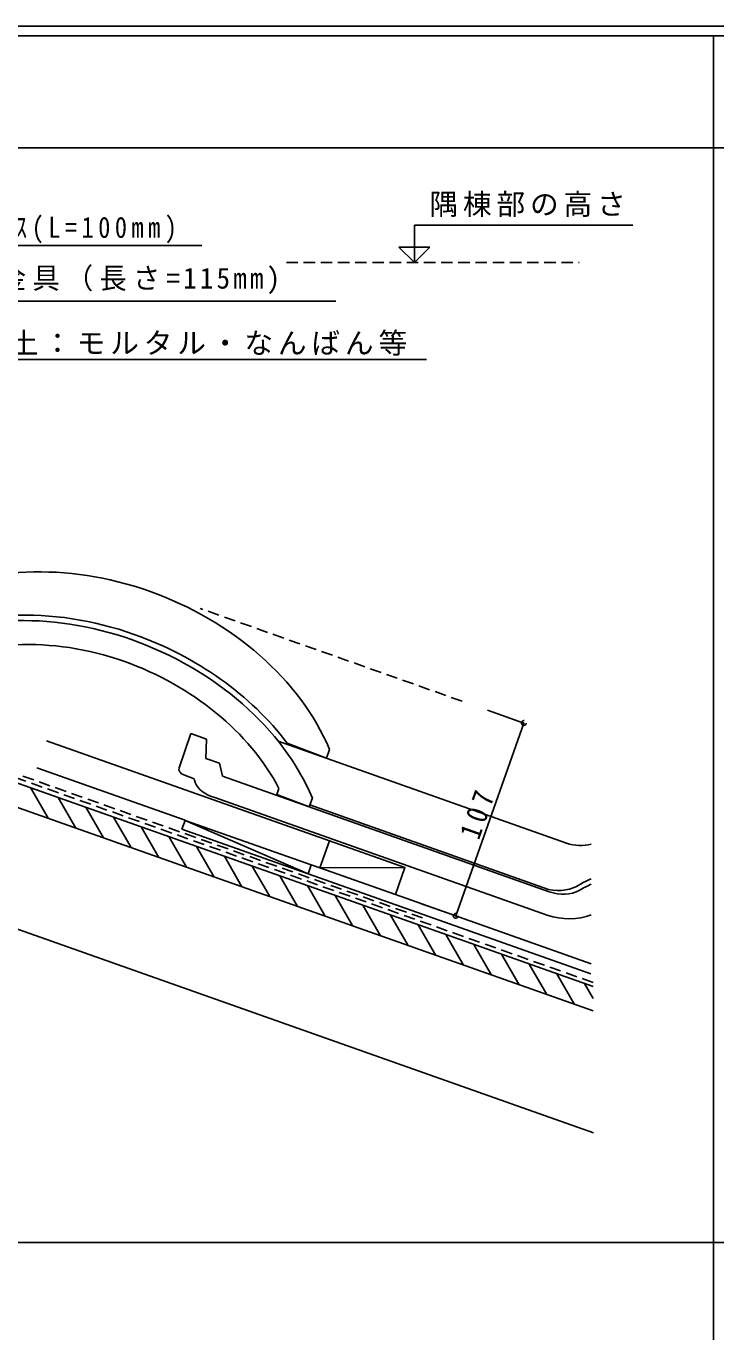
# Model space of a CAD drawing. Units: millimetres, scale not verified. Extents: x -2052 to 1987, y -1380 to 1404.
# Drawn here: x 632 to 993, y 721 to 1404 of the extents above; entities that cross this region are included whole.
import ezdxf

# ---------------------------------------------------------------- set-up
doc = ezdxf.new("R2010")
doc.units = ezdxf.units.MM
doc.header["$LTSCALE"] = 5
doc.header["$PDMODE"] = 32
doc.header["$PDSIZE"] = 2.5
doc.linetypes.add('DASHED1', pattern=[1.8, 1.2, -0.6])
for name, color, linetype in [('A-0_ﾚｲﾔ-160', 7, 'Continuous'), ('A-1_ﾚｲﾔ-161', 3, 'Continuous'), ('A-2_ﾚｲﾔ-162', 4, 'Continuous'), ('A-5_ﾚｲﾔ-165', 7, 'Continuous'), ('A-B_ﾚｲﾔ-171', 3, 'Continuous'), ('A-C_ﾚｲﾔ-172', 3, 'Continuous'), ('A-D_ﾚｲﾔ-173', 3, 'DASHED1')]:
    doc.layers.add(name, color=color, linetype=linetype)
doc.styles.add('ＭＳ ゴシック', font='')
doc.styles.get('ＭＳ ゴシック').set_extended_font_data('MS Gothic')

msp = doc.modelspace()

# ---------------------------------------------------------------- linework, layer by layer
at = {"layer": 'A-0_ﾚｲﾔ-160'}
msp.add_line((1986.977, 1404.417), (-3.023, 1404.417), dxfattribs=at)
at = {"layer": 'A-0_ﾚｲﾔ-160', "color": 2}
msp.add_line((1981.977, 1399.418), (1.978, 1399.418), dxfattribs=at)
at = {"layer": 'A-0_ﾚｲﾔ-160', "color": 4}
for p, q in [((991.977, 1399.418), (991.977, 136.778)), ((1981.977, 1340.699), (1.978, 1340.699)), ((1981.977, 768.097), (1.978, 768.097))]:
    msp.add_line(p, q, dxfattribs=at)
at = {"layer": 'A-0_ﾚｲﾔ-160', "linetype": 'DASHED1'}
msp.add_line((768.453, 1280.686), (921.751, 1280.686), dxfattribs=at)
at = {"layer": 'A-1_ﾚｲﾔ-161', "color": 7, "linetype": 'DASHED1'}
msp.add_line((860.401, 1051.28), (723.237, 1099.777), dxfattribs=at)
at = {"layer": 'A-1_ﾚｲﾔ-161'}
for p, q in [((712.237, 1016.348), (718.392, 1034.416)), ((718.392, 1034.416), (726.663, 1031.491)), ((726.169, 1021.321), (726.663, 1031.491)), ((733.338, 1018.786), (726.169, 1021.321)), ((714.667, 1012.692), (720.209, 1010.733)), ((720.357, 1010.031), (720.209, 1010.733)), ((764.532, 1005.677), (763.414, 1002.512)), ((780.398, 996.035), (763.414, 1002.512)), ((782.023, 1000.633), (780.398, 996.035))]:
    msp.add_line(p, q, dxfattribs=at)
for points in [[(733.338, 1018.786), (735.001, 1012.086), (906.062, 951.605)], [(728.653, 1001.635), (728.765, 1001.596), (730.97, 1000.816), (904.985, 939.291)]]:
    msp.add_lwpolyline(points, dxfattribs=at)
for centre, major_axis, ratio, start_param, end_param in [((653.208, 987.208), (127.052, -44.921), 0.7579, 1.5707963, 2.5537643), ((652.622, 985.55), (112.625, -39.82), 0.7692, 1.5707955, 2.54912), ((651.352, 981.957), (133.979, -47.37), 0.7579, 0.6039021, 1.5707963), ((650.289, 978.951), (121.211, -42.856), 0.7692, 0.6943228, 1.5707963), ((715.553, 1015.201), (3.308, -1.17), 0.7579, 3.1503193, 4.712389), ((731.609, 1009.994), (11.028, -3.899), 0.7579, 3.5740003, 4.712389), ((910.495, 964.144), (16.542, -5.849), 0.7579, 4.712389, 5.6953569), ((1008.647, 861.538), (127.052, -44.921), 0.7579, 2.4930868, 2.5537643), ((911.631, 962.078), (29.075, -10.28), 0.7692, 4.75555, 5.5503302)]:
    msp.add_ellipse(centre, major_axis=major_axis, ratio=ratio, start_param=start_param, end_param=end_param, dxfattribs=at)
at = {"layer": 'A-2_ﾚｲﾔ-162'}
for p, q in [((928.982, 901.937), (479.484, 1060.799)), ((928.982, 889.209), (479.484, 1048.071)), ((764.064, 1030.448), (915.062, 977.061)), ((780.751, 997.036), (905.748, 952.842)), ((715.381, 988.921), (713.759, 984.333)), ((779.755, 961), (713.759, 984.333)), ((715.381, 988.921), (779.755, 961)), ((781.422, 965.713), (715.381, 988.921)), ((790.935, 978.259), (830.533, 964.26)), ((781.377, 965.587), (779.755, 960.999)), ((825.533, 950.117), (785.934, 964.118)), ((929.284, 825.465), (609.409, 938.516))]:
    msp.add_line(p, q, dxfattribs=at)
for points in [[(791.023, 1026.089), (789.397, 1021.491), (768.769, 1029.358)], [(790.935, 978.259), (785.934, 964.118), (830.533, 964.26), (825.533, 950.117)]]:
    msp.add_lwpolyline(points, dxfattribs=at)
for centre, major_axis, ratio, start_param, end_param in [((662.209, 1012.663), (127.052, -44.921), 0.7579, 1.5707963, 2.5537643), ((660.352, 1007.413), (133.979, -47.37), 0.7579, 0.6039021, 1.5707963), ((654.097, 988.413), (129.077, -45.637), 0.7579, 1.5707963, 2.5462984), ((652.486, 983.854), (135.092, -47.763), 0.7579, 0.8509471, 1.5707963), ((919.495, 989.6), (16.542, -5.849), 0.7579, 4.712389, 5.4906009), ((1009.535, 862.744), (129.077, -45.637), 0.7579, 2.4893206, 2.5462984), ((907.736, 968.722), (19.432, -6.87), 0.7692, 4.879023, 5.76907)]:
    msp.add_ellipse(centre, major_axis=major_axis, ratio=ratio, start_param=start_param, end_param=end_param, dxfattribs=at)
at = {"layer": 'A-5_ﾚｲﾔ-165'}
for p, q in [((835.449, 1300.278), (835.449, 1280.686)), ((835.449, 1300.278), (949.783, 1300.278)), ((510.876, 1289.571), (724.131, 1289.571)), ((827.392, 1288.742), (843.505, 1288.743)), ((548.528, 1260.582), (794.298, 1260.582)), ((562.308, 1229.942), (841.793, 1229.942)), ((873.799, 1046.543), (892.749, 1039.843)), ((892.749, 1039.843), (857.081, 938.963)), ((642.842, 1030.619), (790.935, 978.259)), ((637.842, 1016.478), (715.425, 989.047)), ((643.622, 990.062), (634.39, 1006.052)), ((658.129, 984.934), (648.898, 1000.924)), ((672.637, 979.807), (663.405, 995.797)), ((687.144, 974.68), (677.912, 990.67)), ((701.651, 969.553), (692.42, 985.543)), ((716.159, 964.426), (706.927, 980.415)), ((730.666, 959.298), (721.434, 975.288)), ((745.173, 954.171), (735.942, 970.161)), ((759.68, 949.043), (750.449, 965.034)), ((781.422, 965.713), (785.934, 964.118)), ((774.188, 943.917), (764.956, 959.907)), ((927.75, 908.673), (779.755, 960.999)), ((788.695, 938.789), (779.463, 954.779)), ((803.202, 933.662), (793.97, 949.652)), ((825.533, 950.117), (927.951, 913.906)), ((817.71, 928.534), (808.478, 944.525)), ((838.131, 945.663), (857.081, 938.963)), ((832.217, 923.408), (822.985, 939.398)), ((846.724, 918.281), (837.492, 934.27)), ((861.232, 913.153), (852, 929.143)), ((875.739, 908.026), (866.507, 924.016)), ((890.246, 902.899), (881.014, 918.889)), ((904.754, 897.772), (895.522, 913.762)), ((919.261, 892.644), (910.029, 908.634)), ((928.982, 895.808), (924.536, 903.507))]:
    msp.add_line(p, q, dxfattribs=at)
msp.add_lwpolyline([(827.392, 1288.742), (835.449, 1280.686), (843.505, 1288.743)], dxfattribs=at)
at = {"layer": 'A-D_ﾚｲﾔ-173', "color": 6}
for p, q in [((839.724, 937.895), (479.484, 1065.571)), ((928.982, 904.139), (479.484, 1063.449))]:
    msp.add_line(p, q, dxfattribs=at)
at = {"layer": 'A-D_ﾚｲﾔ-173', "color": 7}
for p in [(892.749, 1039.843), (857.081, 938.963)]:
    msp.add_point(p, dxfattribs=at)

# ---------------------------------------------------------------- texts
at = {"layer": 'A-B_ﾚｲﾔ-171', "char_height": 11, "attachment_point": 7, "style": 'ＭＳ ゴシック'}
for s, insert in [('\\T1.37;\\W0.85;ﾊﾟｯｷﾝ付SUSﾋﾞｽ(L=100mm)', (521.546, 1290.733)), ('\\T1.23;\\W0.95;棟用金具（長さ=115mm)', (582.872, 1264.158)), ('\\T1.17;棟土：モルタル・なんばん等', (605.982, 1231.929))]:
    msp.add_mtext(s, dxfattribs=dict(at, insert=insert))
at = {"layer": 'A-C_ﾚｲﾔ-172', "insert": (843.319, 1304.581), "char_height": 11, "attachment_point": 7, "style": 'ＭＳ ゴシック'}
msp.add_mtext('\\T1.17;隅棟部の高さ', dxfattribs=at)
at = {"layer": 'A-D_ﾚｲﾔ-173', "insert": (869.334, 978.118), "char_height": 11, "attachment_point": 7, "rotation": 70.529, "style": 'ＭＳ ゴシック'}
msp.add_mtext('\\T1.37;\\W0.9;107', dxfattribs=at)

doc.saveas('drawing.dxf')
